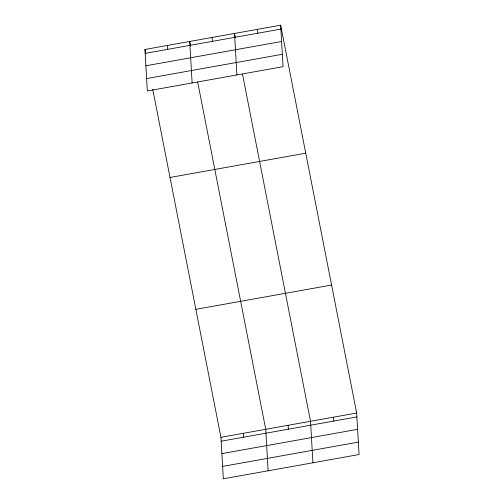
<?xml version="1.0" encoding="UTF-8"?>
<svg xmlns="http://www.w3.org/2000/svg" width="504" height="504" viewBox="0 0 504 504"><rect width="100%" height="100%" fill="white"/><g stroke="black" fill="none" stroke-linecap="round" stroke-linejoin="round"><path stroke-width="0.76" d="M280.665 25.2L283.059 66.685L147.332 90.966L144.938 49.48L280.665 25.2L356.668 413.034L359.062 454.52L223.335 478.8L220.941 437.315L152.756 89.384M145.165 53.374L280.892 29.093M145.877 65.778L281.604 41.498M146.614 78.561L282.341 54.281M170.018 177.465L305.745 153.185M195.861 309.33L331.588 285.05M220.941 437.315L356.668 413.034M221.168 441.202L356.895 416.921M221.88 453.613L357.607 429.332M222.617 466.395L358.344 442.115M235.255 37.22L234.518 33.453L236.912 74.945M242.487 74.107L310.521 421.287L312.915 462.773M190.613 45.984L189.731 41.467L192.118 82.952M197.694 82.12L265.734 429.301L268.122 470.786M144.938 49.48L145.826 53.997M333.598 417.161L333.818 421.054M288.124 425.294L288.351 429.188M257.594 29.326L257.815 33.22M243.338 433.308L243.558 437.201M212.121 37.46L212.348 41.353M167.334 45.473L167.555 49.367"/></g></svg>
